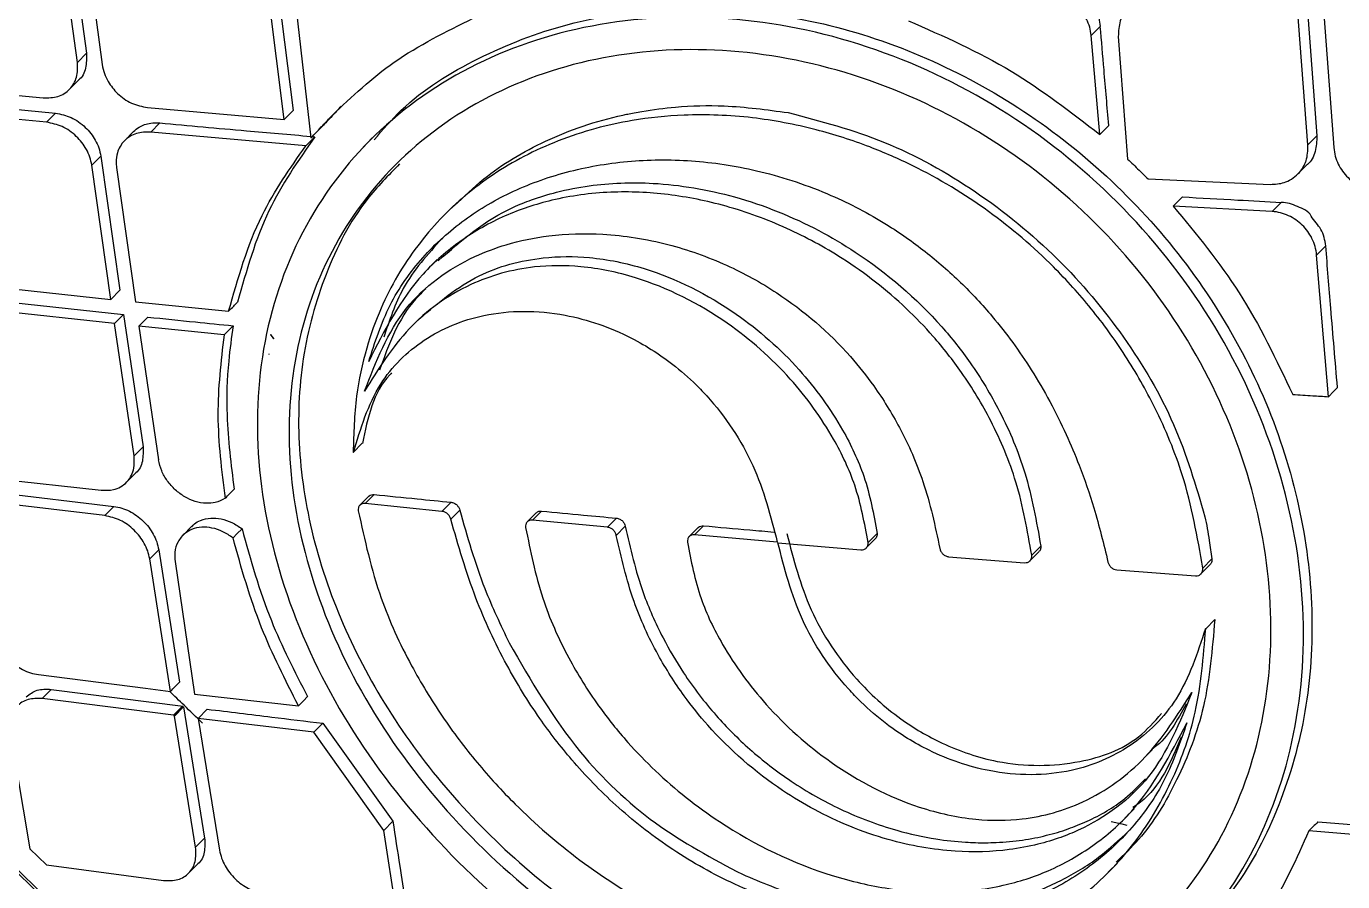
# Model space of a CAD drawing. Extents: x 939 to 1039, y 781 to 934.
# Drawn here: x 1025.216 to 1026.709, y 877.464 to 878.435 of the extents above; entities that cross this region are included whole.
import ezdxf

# ---------------------------------------------------------------- set-up
doc = ezdxf.new("R2010")
doc.units = 0
doc.header["$MEASUREMENT"] = 0
doc.layers.add('1', color=4, linetype='Continuous')

# ---------------------------------------------------------------- blocks, each defined once
blk = doc.blocks.new('Envoy')
at = {"layer": '1', "color": 3, "linetype": 'Continuous', "lineweight": 25}
for p, q in [((86.8135, 78.05), (84.725, 80.0749)), ((86.6201, 79.2196), (86.5993, 79.3727)), ((86.6095, 79.383), (86.6302, 79.2299)), ((86.6275, 79.3703), (86.6481, 79.217)), ((86.8452, 79.3194), (86.8647, 79.165)), ((86.8545, 79.1547), (86.835, 79.3091)), ((86.8649, 79.3072), (86.8849, 79.1338)), ((88.0137, 79.2962), (88.0259, 79.1361)), ((88.0157, 79.1258), (88.0035, 79.2858)), ((88.0328, 79.2846), (88.045, 79.1228)), ((87.7699, 79.25), (87.7802, 79.2604)), ((87.7796, 79.1377), (87.7699, 79.25)), ((87.8006, 79.2489), (87.8111, 79.1098)), ((86.6303, 79.2299), (86.6201, 79.2196)), ((86.4277, 79.1944), (86.5812, 79.1793)), ((86.6109, 79.189), (86.6211, 79.1993)), ((86.4419, 79.1773), (86.5953, 79.1619)), ((86.5851, 79.1516), (86.4317, 79.1669)), ((86.5851, 79.1516), (86.5953, 79.1619)), ((86.6994, 79.1683), (86.8545, 79.1547)), ((86.8545, 79.1547), (86.8647, 79.165)), ((86.7031, 79.1405), (86.7133, 79.1508)), ((87.7898, 79.1481), (87.7796, 79.1377)), ((86.6836, 79.141), (86.6734, 79.1306)), ((86.8791, 79.1249), (86.7031, 79.1405)), ((86.8951, 79.1441), (86.8849, 79.1338)), ((86.8866, 79.1355), (86.8893, 79.1352)), ((88.0157, 79.1258), (88.0259, 79.1361)), ((86.6363, 79.1028), (86.6465, 79.1131)), ((86.658, 78.9506), (86.6363, 79.1028)), ((86.6465, 79.1131), (86.6682, 78.961)), ((88.0043, 79.0929), (88.0146, 79.1033)), ((86.6643, 79.1001), (86.6858, 78.9478)), ((87.8343, 79.0873), (87.9731, 79.0811)), ((87.0469, 79.0571), (87.0367, 79.0468)), ((87.863, 79.0565), (87.8733, 79.0669)), ((87.9751, 79.0504), (87.9854, 79.0607)), ((87.9751, 79.0504), (87.863, 79.0565)), ((88.0359, 79.0112), (88.0256, 79.0009)), ((88.039, 78.8402), (88.0256, 79.0009)), ((87.0282, 78.9958), (87.018, 78.9855)), ((86.5056, 78.9669), (86.658, 78.9506)), ((86.658, 78.9506), (86.6682, 78.961)), ((86.662, 78.9231), (86.5112, 78.9394)), ((86.5214, 78.9497), (86.6722, 78.9334)), ((86.6858, 78.9478), (86.7915, 78.9372)), ((86.6722, 78.9334), (86.662, 78.9231)), ((86.6842, 78.7731), (86.662, 78.9231)), ((86.6722, 78.9334), (86.6944, 78.7834)), ((86.7, 78.9305), (86.6898, 78.9202)), ((87.0083, 78.9293), (86.9981, 78.919)), ((86.7863, 78.9104), (86.6898, 78.9202)), ((86.6898, 78.9202), (86.712, 78.7686)), ((86.7965, 78.9207), (86.7863, 78.9104)), ((86.8395, 78.9107), (86.839, 78.9102)), ((86.839, 78.9102), (86.8426, 78.906)), ((86.8426, 78.906), (86.8395, 78.9107)), ((86.8368, 78.8887), (86.8375, 78.8885)), ((86.6842, 78.7731), (86.6944, 78.7834)), ((86.943, 78.7873), (86.9328, 78.777)), ((86.4961, 78.7505), (86.6471, 78.734)), ((86.6757, 78.7431), (86.6859, 78.7535)), ((86.5107, 78.7337), (86.6613, 78.7156)), ((86.9565, 78.7292), (86.9462, 78.7189)), ((86.6511, 78.7052), (86.5004, 78.7234)), ((86.6511, 78.7052), (86.6613, 78.7156)), ((86.9506, 78.7273), (86.9403, 78.717)), ((87.0335, 78.7101), (86.9462, 78.7189)), ((87.0438, 78.7204), (87.0335, 78.7101)), ((87.0537, 78.7116), (87.0435, 78.7013)), ((87.1404, 78.7084), (87.1302, 78.6981)), ((87.1464, 78.7104), (87.1362, 78.7001)), ((87.2211, 78.6921), (87.1362, 78.7001)), ((87.2313, 78.7024), (87.2211, 78.6921)), ((86.7496, 78.6931), (86.7394, 78.6827)), ((87.2414, 78.6931), (87.2312, 78.6828)), ((87.324, 78.6917), (87.3138, 78.6814)), ((87.33, 78.6937), (87.3198, 78.6834)), ((87.4138, 78.6751), (87.3198, 78.6834)), ((87.527, 78.6851), (87.5168, 78.6748)), ((87.4145, 78.6745), (87.5087, 78.6665)), ((87.5148, 78.6686), (87.525, 78.6789)), ((87.7127, 78.6706), (87.7024, 78.6603)), ((86.7122, 78.6665), (86.702, 78.6561)), ((86.7255, 78.5058), (86.702, 78.6561)), ((86.7122, 78.6665), (86.7357, 78.5162)), ((87.6082, 78.6586), (87.6943, 78.6517)), ((87.7004, 78.6538), (87.7106, 78.6642)), ((87.9067, 78.6561), (87.8965, 78.6457)), ((86.7308, 78.6532), (86.7528, 78.5025)), ((87.7988, 78.6437), (87.8882, 78.637)), ((87.8944, 78.6392), (87.9046, 78.6495)), ((87.91, 78.5872), (87.8998, 78.5769)), ((86.5757, 78.5248), (86.6972, 78.5093)), ((86.5801, 78.4977), (86.5904, 78.5081)), ((86.5904, 78.5081), (86.7398, 78.489)), ((86.6972, 78.5093), (86.7255, 78.5058)), ((86.7289, 78.4787), (86.5801, 78.4977)), ((86.7528, 78.5025), (86.8707, 78.4894)), ((86.7289, 78.4787), (86.7392, 78.4891)), ((86.7298, 78.4786), (86.7401, 78.489)), ((86.7402, 78.4881), (86.73, 78.4777)), ((86.7541, 78.329), (86.73, 78.4777)), ((86.7402, 78.4881), (86.7643, 78.3394)), ((86.7571, 78.4752), (86.7673, 78.4856)), ((86.7571, 78.4752), (86.7616, 78.4472)), ((86.888, 78.4594), (86.7571, 78.4752)), ((86.5438, 78.4599), (86.5662, 78.3271)), ((86.9676, 78.348), (86.888, 78.4594)), ((86.8983, 78.4697), (86.9778, 78.3584)), ((86.7616, 78.4472), (86.7812, 78.3255)), ((87.8292, 78.4295), (87.8394, 78.4399)), ((87.8082, 78.362), (87.8185, 78.3724)), ((86.9676, 78.348), (86.9778, 78.3584)), ((86.9817, 78.2572), (86.9676, 78.348)), ((88.0848, 78.3419), (88.0169, 78.3475)), ((86.5662, 78.3271), (86.5848, 78.309)), ((86.7541, 78.329), (86.7643, 78.3394)), ((87.7893, 78.3005), (87.7996, 78.3108)), ((86.5848, 78.309), (86.7177, 78.2912)), ((86.7461, 78.2996), (86.7564, 78.31))]:
    blk.add_line(p, q, dxfattribs=at)
at = {"layer": '1', "color": 3, "linetype": 'Continuous', "lineweight": 25, "flags": 128}
for points in [[(86.8791, 79.1249), (86.8848, 79.1307), (86.8893, 79.1352)], [(86.9543, 79.1338), (86.9492, 79.1284), (86.9441, 79.1229)], [(88.039, 78.8402), (88.0447, 78.846), (88.0492, 78.8506)], [(86.8067, 78.6903), (86.801, 78.6845), (86.7965, 78.68)], [(86.8707, 78.4894), (86.8764, 78.4952), (86.881, 78.4998)], [(87.7927, 78.3582), (87.8048, 78.3555), (87.8104, 78.3539)]]:
    blk.add_lwpolyline(points, dxfattribs=at)
at = {"layer": '1', "color": 3, "linetype": 'Continuous', "lineweight": 25}
for points, knots in [([(96.2118, 77.597), (96.0619, 77.8836), (95.7639, 78.4532), (95.3854, 79.0924), (95.1101, 79.5318), (94.9483, 79.7823), (94.7805, 80.0345), (94.5952, 80.3048), (94.3032, 80.7164), (93.8974, 81.256), (93.3763, 81.8952), (92.8322, 82.5113), (92.2738, 83.0952), (91.7022, 83.6481), (91.1187, 84.1713), (90.6212, 84.5847), (90.2203, 84.8995), (89.9235, 85.1243), (89.6266, 85.3412), (89.3462, 85.5387), (88.92, 85.8294), (88.3334, 86.2061), (87.557, 86.6648), (87.0224, 86.9461), (86.7536, 87.0876)], [0, 0, 0, 0, 0.0711711, 0.1414869, 0.1634306, 0.185306, 0.2071172, 0.2301, 0.257441, 0.3181985, 0.3786611, 0.4389219, 0.4990753, 0.5564523, 0.6139144, 0.6715432, 0.6987936, 0.7261074, 0.7534934, 0.7797261, 0.8015906, 0.8670403, 0.9331425, 1, 1, 1, 1]), ([(87.6506, 84.3246), (87.8719, 84.202), (88.3144, 83.9568), (88.9541, 83.5477), (89.57, 83.1067), (90.1573, 82.6323), (90.7148, 82.1263), (91.2396, 81.5857), (91.7328, 81.0129), (92.1931, 80.4106), (92.6233, 79.7847), (92.8813, 79.3496), (93.0104, 79.1319)], [0, 0, 0, 0, 0.100262, 0.200594, 0.300842, 0.400493, 0.499762, 0.599107, 0.699009, 0.799377, 0.89967, 1, 1, 1, 1]), ([(87.543, 83.7502), (87.5572, 83.7423), (87.5944, 83.7216), (87.6622, 83.6841), (87.7409, 83.6404), (87.818, 83.5972), (87.8836, 83.5599), (87.9454, 83.5238), (88.0076, 83.487), (88.1202, 83.4196), (88.2794, 83.3217), (88.5362, 83.1574), (88.8415, 82.9509), (89.2118, 82.6818), (89.5921, 82.3842), (89.9779, 82.0548), (90.3804, 81.6796), (90.7974, 81.2505), (91.2228, 80.7626), (91.5792, 80.308), (91.8743, 79.8975), (92.0524, 79.6322), (92.1651, 79.457), (92.217, 79.375), (92.2684, 79.2923), (92.3178, 79.2117), (92.3679, 79.1287), (92.416, 79.0467), (92.4493, 78.9897), (92.4648, 78.9633)], [0, 0, 0, 0, 0.007015, 0.018363, 0.033423, 0.04585, 0.056436, 0.065972, 0.076734, 0.087612, 0.122549, 0.157338, 0.219068, 0.281467, 0.354683, 0.427219, 0.500115, 0.591822, 0.685047, 0.779145, 0.840884, 0.903128, 0.916964, 0.930722, 0.945004, 0.958991, 0.971501, 0.986828, 1, 1, 1, 1]), ([(87.5343, 83.7349), (87.7372, 83.6215), (88.1427, 83.3947), (88.7272, 83.0142), (89.2908, 82.6058), (89.8296, 82.168), (90.3393, 81.7002), (90.8202, 81.2035), (91.2725, 80.6779), (91.6956, 80.1259), (92.0923, 79.5526), (92.3305, 79.1538), (92.4497, 78.9543)], [0, 0, 0, 0, 0.100345, 0.20059, 0.300906, 0.400756, 0.500092, 0.599382, 0.699069, 0.799349, 0.899659, 1, 1, 1, 1]), ([(87.3803, 82.9519), (87.5979, 82.8235), (88.033, 82.5666), (88.6536, 82.1305), (89.2472, 81.6587), (89.8083, 81.1482), (90.3336, 80.6011), (90.8212, 80.0207), (91.2739, 79.4124), (91.5426, 78.9848), (91.677, 78.771)], [0, 0, 0, 0, 0.125001, 0.250001, 0.375003, 0.499997, 0.624991, 0.749994, 0.874996, 1, 1, 1, 1]), ([(86.8127, 78.0479), (86.3816, 78.4645), (85.719, 79.1049), (84.512, 80.2456), (83.7379, 80.9714), (83.1987, 81.4769)], [0, 0, 0, 0, 0.360925, 0.55487, 1, 1, 1, 1]), ([(83.1475, 81.447), (83.2842, 81.3138), (83.5619, 81.0432), (83.9708, 80.6456), (84.3635, 80.2641), (84.725, 79.9132), (85.0553, 79.5927), (85.3361, 79.3202), (85.5712, 79.092), (85.7649, 78.904), (85.9392, 78.7347), (86.095, 78.5833), (86.2427, 78.4397), (86.4115, 78.2756), (86.6176, 78.0752), (86.8674, 77.8321), (87.1485, 77.5585), (87.4608, 77.2543), (87.8044, 76.9195), (88.1712, 76.5618), (88.5601, 76.1825), (88.9702, 75.7828), (89.4083, 75.356), (89.8596, 74.9167), (90.1652, 74.6199), (90.3153, 74.4742)], [0, 0, 0, 0, 0.057229, 0.116343, 0.171086, 0.221472, 0.267495, 0.309155, 0.33883, 0.365816, 0.390114, 0.411724, 0.431001, 0.451887, 0.482371, 0.517227, 0.556456, 0.600057, 0.648031, 0.700382, 0.753756, 0.81103, 0.872191, 0.937256, 1, 1, 1, 1]), ([(89.809, 73.1964), (89.5672, 73.5178), (89.0861, 74.1572), (88.3075, 75.0685), (87.5102, 75.9534), (86.6882, 76.8119), (85.853, 77.645), (85.0072, 78.4568), (84.1409, 79.2387), (83.2433, 79.9958), (82.6155, 80.4655), (82.2998, 80.7017)], [0, 0, 0, 0, 0.113392, 0.225638, 0.337341, 0.448782, 0.560233, 0.669481, 0.778832, 0.888788, 1, 1, 1, 1]), ([(89.328, 72.7152), (89.2397, 72.8472), (89.0613, 73.1138), (88.7803, 73.5116), (88.4858, 73.9122), (88.1769, 74.3146), (87.8627, 74.707), (87.4882, 75.1562), (87.0421, 75.6661), (86.5027, 76.2493), (85.999, 76.7651), (85.5506, 77.2057), (85.1753, 77.5621), (84.8055, 77.9012), (84.4419, 78.2231), (84.0738, 78.5375), (83.6188, 78.9116), (83.0729, 79.3368), (82.4454, 79.7963), (82.0222, 80.0809), (81.8136, 80.2212)], [0, 0, 0, 0, 0.044709, 0.090349, 0.13691, 0.18438, 0.232745, 0.277955, 0.348418, 0.422679, 0.500679, 0.550525, 0.598903, 0.645795, 0.691185, 0.735062, 0.781563, 0.856423, 0.929252, 1, 1, 1, 1]), ([(87.7699, 79.25), (87.7695, 79.2532), (87.7686, 79.2595), (87.7637, 79.2714), (87.7542, 79.2845), (87.7408, 79.2936), (87.7287, 79.2981), (87.7223, 79.2988), (87.7191, 79.2991)], [0, 0, 0, 0, 0.131254, 0.258463, 0.499947, 0.739674, 0.867361, 1, 1, 1, 1]), ([(87.7293, 79.3095), (87.7326, 79.3092), (87.739, 79.3085), (87.751, 79.304), (87.7644, 79.2949), (87.774, 79.2818), (87.7788, 79.2699), (87.7797, 79.2636), (87.7802, 79.2604)], [0, 0, 0, 0, 0.132294, 0.259805, 0.499534, 0.741766, 0.868997, 1, 1, 1, 1]), ([(86.9565, 79.1317), (86.9664, 79.1432), (86.9988, 79.1808), (87.0732, 79.2266), (87.175, 79.2665), (87.2881, 79.2836), (87.4066, 79.2781), (87.5258, 79.25), (87.6407, 79.1999), (87.747, 79.1296), (87.8401, 79.0417), (87.9169, 78.9396), (87.9744, 78.8273), (88.0104, 78.7091), (88.0239, 78.59), (88.015, 78.4747), (87.983, 78.3687), (87.9368, 78.2813), (87.8938, 78.2386), (87.8754, 78.2204)], [0, 0, 0, 0, 0.027158, 0.089074, 0.150629, 0.212529, 0.274246, 0.335961, 0.397849, 0.45941, 0.521337, 0.58295, 0.64475, 0.7066, 0.768237, 0.830151, 0.891696, 0.953592, 1, 1, 1, 1]), ([(87.8437, 79.2931), (87.8376, 79.2927), (87.8293, 79.2922), (87.8189, 79.2871), (87.8098, 79.2802), (87.8013, 79.2671), (87.8009, 79.255), (87.8006, 79.2489)], [0, 0, 0, 0, 0.249815, 0.342016, 0.500561, 0.750214, 1, 1, 1, 1]), ([(87.3295, 78.1297), (87.2799, 78.1527), (87.1808, 78.1986), (87.0485, 78.3086), (86.9394, 78.4396), (86.8619, 78.5866), (86.8219, 78.7392), (86.8229, 78.8878), (86.8653, 79.0227), (86.9461, 79.1358), (87.0607, 79.2193), (87.2011, 79.2674), (87.3572, 79.2759), (87.5172, 79.2435), (87.6696, 79.1721), (87.8036, 79.0657), (87.9103, 78.9319), (87.9822, 78.7796), (88.0153, 78.6199), (88.0079, 78.4643), (87.9607, 78.324), (87.8778, 78.2092), (87.765, 78.1276), (87.6301, 78.0856), (87.4812, 78.0822), (87.38, 78.1139), (87.3295, 78.1297)], [0, 0, 0, 0, 0.0416076, 0.0832416, 0.1248688, 0.1664636, 0.2080514, 0.2497012, 0.2914262, 0.3332007, 0.3749698, 0.4167002, 0.4583915, 0.5000235, 0.5416072, 0.5831929, 0.624799, 0.6664157, 0.7080566, 0.7497142, 0.7913823, 0.8331245, 0.8749398, 0.9167278, 0.9584009, 1, 1, 1, 1]), ([(86.9088, 79.1593), (86.9313, 79.1806), (86.9782, 79.2249), (87.038, 79.2544), (87.069, 79.2697)], [0, 0, 0, 0, 0.480993, 1, 1, 1, 1]), ([(87.5625, 79.2668), (87.6023, 79.2493), (87.6792, 79.2155), (87.7469, 79.163), (87.7796, 79.1377)], [0, 0, 0, 0, 0.516294, 1, 1, 1, 1]), ([(87.7898, 79.1481), (87.788, 79.169), (87.7848, 79.2064), (87.7816, 79.2439), (87.7802, 79.2604)], [0, 0, 0, 0, 0.560003, 1, 1, 1, 1]), ([(87.3342, 78.1626), (87.2876, 78.1841), (87.1945, 78.2271), (87.0702, 78.3304), (86.9679, 78.4534), (86.8953, 78.5915), (86.858, 78.7349), (86.8591, 78.8745), (86.8991, 79.0014), (86.9751, 79.1075), (87.0826, 79.1859), (87.2142, 79.2309), (87.3604, 79.2387), (87.5104, 79.2082), (87.6533, 79.141), (87.779, 79.0411), (87.8792, 78.9155), (87.9469, 78.7727), (87.9781, 78.6231), (87.9713, 78.4772), (87.9272, 78.3457), (87.8494, 78.238), (87.7434, 78.1613), (87.6166, 78.1217), (87.4767, 78.1183), (87.3817, 78.1478), (87.3342, 78.1626)], [0, 0, 0, 0, 0.04161, 0.083271, 0.124923, 0.166513, 0.208078, 0.24971, 0.291447, 0.33324, 0.375013, 0.41673, 0.458407, 0.500035, 0.541625, 0.583217, 0.624828, 0.666452, 0.708096, 0.749746, 0.791398, 0.83314, 0.874969, 0.916762, 0.958421, 1, 1, 1, 1]), ([(86.6303, 79.2299), (86.6303, 79.2243), (86.6303, 79.213), (86.6257, 79.2022), (86.6211, 79.1994), (86.621, 79.1994)], [0, 0, 0, 0, 0.493931, 0.987855, 1, 1, 1, 1]), ([(86.5812, 79.1793), (86.587, 79.1793), (86.5985, 79.1795), (86.612, 79.1884), (86.6204, 79.2022), (86.6202, 79.2138), (86.6201, 79.2196)], [0, 0, 0, 0, 0.250005, 0.500006, 0.750005, 1, 1, 1, 1]), ([(86.6481, 79.217), (86.6488, 79.2136), (86.6501, 79.2071), (86.6557, 79.1956), (86.6654, 79.1833), (86.6812, 79.172), (86.6933, 79.1695), (86.6994, 79.1683)], [0, 0, 0, 0, 0.146206, 0.278511, 0.500508, 0.746332, 1, 1, 1, 1]), ([(86.5953, 79.1619), (86.6012, 79.1607), (86.6132, 79.1583), (86.6294, 79.1467), (86.6394, 79.1339), (86.6446, 79.1224), (86.6459, 79.1163), (86.6465, 79.1131)], [0, 0, 0, 0, 0.247225, 0.49947, 0.737307, 0.865662, 1, 1, 1, 1]), ([(86.919, 79.1696), (86.9146, 79.1648), (86.9066, 79.1563), (86.8986, 79.1478), (86.8951, 79.1441)], [0, 0, 0, 0, 0.559999, 1, 1, 1, 1]), ([(87.0473, 79.0566), (87.0582, 79.0672), (87.0885, 79.0963), (87.1517, 79.1337), (87.2096, 79.1537), (87.2447, 79.1611), (87.2519, 79.1625), (87.2698, 79.1657), (87.3036, 79.1699), (87.3589, 79.1717), (87.402, 79.1658), (87.4263, 79.1625)], [0, 0, 0, 0, 0.118941, 0.329193, 0.558474, 0.572101, 0.589952, 0.612021, 0.703505, 0.832855, 1, 1, 1, 1]), ([(87.4263, 79.1625), (87.463, 79.1529), (87.5362, 79.1337), (87.6405, 79.0755), (87.7331, 79.0001), (87.8092, 78.9095), (87.8677, 78.8097), (87.8885, 78.7392), (87.8989, 78.704)], [0, 0, 0, 0, 0.169305, 0.338554, 0.507999, 0.672476, 0.836533, 1, 1, 1, 1]), ([(86.6363, 79.1028), (86.6357, 79.1059), (86.6345, 79.112), (86.6292, 79.1235), (86.6192, 79.1364), (86.603, 79.1479), (86.591, 79.1504), (86.5851, 79.1516)], [0, 0, 0, 0, 0.132815, 0.260662, 0.500428, 0.753194, 1, 1, 1, 1]), ([(86.6836, 79.141), (86.6856, 79.1428), (86.691, 79.1475), (86.7014, 79.1511), (86.7099, 79.1509), (86.7133, 79.1508)], [0, 0, 0, 0, 0.262123, 0.69918, 1, 1, 1, 1]), ([(86.7133, 79.1508), (86.7461, 79.1478), (86.8031, 79.1427), (86.8604, 79.1377), (86.8847, 79.1356)], [0, 0, 0, 0, 0.575018, 1, 1, 1, 1]), ([(86.8849, 79.1338), (86.8894, 79.1385), (86.8973, 79.147), (86.9053, 79.1555), (86.9088, 79.1593)], [0, 0, 0, 0, 0.559991, 1, 1, 1, 1]), ([(87.8965, 78.6457), (87.8903, 78.6811), (87.8795, 78.7428), (87.8457, 78.8236), (87.8101, 78.8866), (87.7712, 78.9401), (87.7205, 78.9964), (87.6537, 79.0534), (87.5818, 79.0969), (87.5153, 79.1259), (87.4544, 79.1454), (87.3834, 79.1588), (87.3132, 79.1614), (87.2541, 79.1553), (87.2065, 79.1449), (87.1654, 79.1313), (87.1265, 79.1136), (87.0915, 79.0928), (87.049, 79.061), (87.0029, 79.0125), (86.9674, 78.9521), (86.9465, 78.8936), (86.9345, 78.8391), (86.9334, 78.7985), (86.9328, 78.777)], [0, 0, 0, 0, 0.071766, 0.125006, 0.16829, 0.209979, 0.250058, 0.311062, 0.374942, 0.409259, 0.450926, 0.499892, 0.55297, 0.594624, 0.624815, 0.657689, 0.689468, 0.720168, 0.749799, 0.81112, 0.874697, 0.911518, 0.953229, 1, 1, 1, 1]), ([(86.7031, 79.1405), (86.6976, 79.1404), (86.689, 79.1403), (86.6793, 79.1357), (86.6709, 79.1291), (86.6652, 79.119), (86.6635, 79.108), (86.6641, 79.1022), (86.6643, 79.1001)], [0, 0, 0, 0, 0.23766, 0.365999, 0.500362, 0.749463, 0.910524, 1, 1, 1, 1]), ([(86.8893, 79.1352), (86.8704, 79.1081), (86.8308, 79.0512), (86.8117, 78.9831), (86.8017, 78.9475)], [0, 0, 0, 0, 0.477461, 1, 1, 1, 1]), ([(88.0259, 79.1361), (88.0256, 79.1302), (88.0249, 79.1182), (88.0196, 79.1068), (88.0147, 79.1035), (88.0145, 79.1034)], [0, 0, 0, 0, 0.490918, 0.981874, 1, 1, 1, 1]), ([(86.7915, 78.9372), (86.8021, 78.9745), (86.8215, 79.0427), (86.8611, 79.0993), (86.8791, 79.1249)], [0, 0, 0, 0, 0.547787, 1, 1, 1, 1]), ([(87.9731, 79.0811), (87.9784, 79.0814), (87.9869, 79.0819), (87.9974, 79.0869), (88.0063, 79.094), (88.0113, 79.1019), (88.0154, 79.1128), (88.0155, 79.1196), (88.0157, 79.1258)], [0, 0, 0, 0, 0.219593, 0.352494, 0.50051, 0.720207, 0.75038, 1, 1, 1, 1]), ([(88.045, 79.1228), (88.0454, 79.1195), (88.0463, 79.1132), (88.051, 79.1012), (88.0605, 79.0879), (88.074, 79.0787), (88.0861, 79.0743), (88.0923, 79.0736), (88.0955, 79.0733)], [0, 0, 0, 0, 0.130373, 0.257311, 0.499983, 0.745191, 0.871517, 1, 1, 1, 1]), ([(86.9854, 79.1043), (86.9726, 79.0913), (86.937, 79.0552), (86.8991, 78.9802), (86.8724, 78.8847), (86.8684, 78.7812), (86.8857, 78.6745), (86.9243, 78.5681), (86.9815, 78.4662), (87.0554, 78.3723), (87.1428, 78.2898), (87.2403, 78.2206), (87.3104, 78.1894), (87.3454, 78.1739)], [0, 0, 0, 0, 0.053359, 0.147862, 0.242761, 0.337079, 0.431943, 0.526513, 0.621084, 0.715624, 0.810283, 0.905238, 1, 1, 1, 1]), ([(86.9504, 78.88), (86.9575, 78.9019), (86.9715, 78.9451), (87.0097, 78.9991), (87.0574, 79.0423), (87.1141, 79.0754), (87.178, 79.0978), (87.2478, 79.1094), (87.3209, 79.1094), (87.3974, 79.0972), (87.4709, 79.0725), (87.5332, 79.04), (87.582, 79.0056), (87.6222, 78.9706), (87.6636, 78.9262), (87.7051, 78.8689), (87.7361, 78.8111), (87.7582, 78.7583), (87.775, 78.7099), (87.784, 78.673), (87.7889, 78.6525)], [0, 0, 0, 0, 0.065196, 0.128363, 0.190127, 0.250499, 0.313175, 0.375745, 0.438232, 0.500702, 0.568919, 0.625541, 0.667532, 0.70929, 0.75054, 0.809494, 0.875552, 0.906192, 0.947653, 1, 1, 1, 1]), ([(87.8111, 79.1098), (87.8155, 79.1056), (87.8233, 79.0983), (87.8309, 79.0906), (87.8343, 79.0873)], [0, 0, 0, 0, 0.559912, 1, 1, 1, 1]), ([(87.7024, 78.6603), (87.6976, 78.6881), (87.6886, 78.7397), (87.6593, 78.8098), (87.6263, 78.8648), (87.593, 78.9071), (87.5601, 78.9412), (87.5255, 78.9709), (87.4808, 79.0026), (87.4242, 79.0333), (87.3573, 79.0577), (87.2898, 79.0712), (87.2229, 79.0741), (87.1604, 79.0655), (87.1031, 79.0465), (87.0538, 79.0182), (86.9947, 78.9677), (86.9682, 78.9153), (86.9504, 78.88)], [0, 0, 0, 0, 0.079212, 0.147068, 0.204154, 0.24984, 0.288685, 0.328778, 0.36975, 0.433603, 0.500202, 0.562694, 0.625191, 0.692363, 0.749976, 0.810912, 0.872907, 1, 1, 1, 1]), ([(87.0293, 78.9945), (87.0557, 79.0175), (87.0874, 79.0451), (87.1371, 79.0646), (87.1656, 79.0733), (87.211, 79.0823), (87.2785, 79.0848), (87.3516, 79.0725), (87.4144, 79.0512), (87.4603, 79.0299), (87.5256, 78.9914), (87.5851, 78.9404), (87.6361, 78.8758), (87.6693, 78.8205), (87.6988, 78.7503), (87.7078, 78.6985), (87.7127, 78.6706)], [0, 0, 0, 0, 0.130211, 0.156779, 0.192119, 0.236205, 0.318363, 0.420107, 0.475418, 0.528041, 0.577623, 0.709531, 0.762685, 0.829065, 0.907946, 1, 1, 1, 1]), ([(87.8733, 79.0669), (87.8942, 79.0657), (87.9315, 79.0636), (87.9689, 79.0616), (87.9854, 79.0607)], [0, 0, 0, 0, 0.55999, 1, 1, 1, 1]), ([(88.0359, 79.0112), (88.0354, 79.0145), (88.0344, 79.0209), (88.0301, 79.0331), (88.0223, 79.0396), (88.0167, 79.0508), (88.0065, 79.0549), (87.9949, 79.0597), (87.9886, 79.0604), (87.9854, 79.0607)], [0, 0, 0, 0, 0.1328, 0.26049, 0.49957, 0.499637, 0.74239, 0.869443, 1, 1, 1, 1]), ([(87.863, 79.0565), (87.8893, 79.0245), (87.9436, 78.9583), (87.9797, 78.8821), (87.9984, 78.8427)], [0, 0, 0, 0, 0.483357, 1, 1, 1, 1]), ([(88.0256, 79.0009), (88.0252, 79.0041), (88.0243, 79.0106), (88.0195, 79.0225), (88.01, 79.0357), (87.9966, 79.0448), (87.9846, 79.0493), (87.9783, 79.05), (87.9751, 79.0504)], [0, 0, 0, 0, 0.133122, 0.260985, 0.499994, 0.742127, 0.869216, 1, 1, 1, 1]), ([(86.9457, 78.8466), (86.9587, 78.88), (86.9837, 78.9443), (87.0509, 78.9925), (87.1091, 79.0146), (87.1576, 79.0247), (87.2193, 79.0265), (87.2879, 79.0157), (87.3548, 78.992), (87.427, 78.9524), (87.4834, 78.9039), (87.5266, 78.8492), (87.5556, 78.802), (87.5829, 78.7399), (87.5928, 78.6933), (87.5982, 78.6679)], [0, 0, 0, 0, 0.129754, 0.249536, 0.294656, 0.351578, 0.419905, 0.500033, 0.573309, 0.639358, 0.749657, 0.792267, 0.848293, 0.917241, 1, 1, 1, 1]), ([(87.0335, 79.0198), (87.0173, 79.0018), (86.988, 78.9691), (86.9739, 78.9267), (86.9675, 78.9076)], [0, 0, 0, 0, 0.551241, 1, 1, 1, 1]), ([(87.0086, 78.929), (87.0296, 78.9469), (87.0688, 78.9804), (87.139, 78.9993), (87.2034, 78.9998), (87.279, 78.9844), (87.3632, 78.9422), (87.4388, 78.8755), (87.4856, 78.8105), (87.5158, 78.7468), (87.5231, 78.7069), (87.527, 78.6851)], [0, 0, 0, 0, 0.137096, 0.255536, 0.333944, 0.424589, 0.583691, 0.711857, 0.825315, 0.904827, 1, 1, 1, 1]), ([(88.0492, 78.8506), (88.0467, 78.8806), (88.0421, 78.934), (88.0378, 78.9877), (88.0359, 79.0112)], [0, 0, 0, 0, 0.560001, 1, 1, 1, 1]), ([(87.5168, 78.6748), (87.5128, 78.6965), (87.5056, 78.7365), (87.4754, 78.8001), (87.4287, 78.8651), (87.3532, 78.9317), (87.2691, 78.974), (87.1936, 78.9894), (87.129, 78.9892), (87.0592, 78.9693), (86.9916, 78.9203), (86.9612, 78.8714), (86.9457, 78.8466)], [0, 0, 0, 0, 0.082734, 0.151849, 0.250467, 0.361894, 0.499977, 0.578834, 0.647005, 0.749792, 0.872794, 1, 1, 1, 1]), ([(87.0153, 78.9627), (87.0113, 78.9589), (86.9856, 78.9342), (86.9732, 78.8995), (86.9627, 78.8702)], [0, 0, 0, 0, 0.1551226, 1, 1, 1, 1]), ([(86.7915, 78.9372), (86.7934, 78.9391), (86.7968, 78.9426), (86.8002, 78.946), (86.8017, 78.9475)], [0, 0, 0, 0, 0.566613, 1, 1, 1, 1]), ([(86.933, 78.7769), (86.9413, 78.8041), (86.9565, 78.8546), (87.0107, 78.908), (87.0829, 78.9383), (87.167, 78.9387), (87.2426, 78.9128), (87.2927, 78.8803), (87.3189, 78.8568), (87.3299, 78.8453), (87.3328, 78.8422), (87.3335, 78.8414), (87.3552, 78.8176), (87.3914, 78.763), (87.4063, 78.7045), (87.4138, 78.6751)], [0, 0, 0, 0, 0.134297, 0.249137, 0.364307, 0.49876, 0.607402, 0.685673, 0.732761, 0.744882, 0.748075, 0.749214, 0.74935, 0.874265, 1, 1, 1, 1]), ([(86.7, 78.9305), (86.718, 78.9287), (86.7501, 78.9253), (86.7824, 78.9221), (86.7965, 78.9207)], [0, 0, 0, 0, 0.560007, 1, 1, 1, 1]), ([(86.7863, 78.9104), (86.7828, 78.8803), (86.7756, 78.8201), (86.7835, 78.7566), (86.7875, 78.7249)], [0, 0, 0, 0, 0.5000063, 1, 1, 1, 1]), ([(86.7965, 78.9207), (86.7947, 78.9074), (86.7901, 78.8742), (86.7881, 78.8125), (86.7942, 78.7633), (86.7977, 78.7352)], [0, 0, 0, 0, 0.222558, 0.555921, 1, 1, 1, 1]), ([(86.9764, 78.8671), (86.9758, 78.8664), (86.9555, 78.8464), (86.9493, 78.8163), (86.9433, 78.7872)], [0, 0, 0, 0, 0.032438, 1, 1, 1, 1]), ([(87.9984, 78.8427), (88.006, 78.8423), (88.0195, 78.8414), (88.033, 78.8406), (88.039, 78.8402)], [0, 0, 0, 0, 0.560009, 1, 1, 1, 1]), ([(86.6471, 78.734), (86.6518, 78.7339), (86.6596, 78.7338), (86.6693, 78.7377), (86.6764, 78.7431), (86.6815, 78.7506), (86.6849, 78.7604), (86.6845, 78.7683), (86.6842, 78.7731)], [0, 0, 0, 0, 0.209203, 0.344639, 0.500324, 0.654968, 0.789936, 1, 1, 1, 1]), ([(86.6944, 78.7834), (86.6945, 78.7779), (86.6948, 78.7669), (86.6904, 78.7564), (86.686, 78.7537), (86.6858, 78.7536)], [0, 0, 0, 0, 0.490946, 0.981883, 1, 1, 1, 1]), ([(86.7875, 78.7249), (86.7839, 78.723), (86.7775, 78.7197), (86.7656, 78.7188), (86.7537, 78.7208), (86.7416, 78.7262), (86.7307, 78.7343), (86.7217, 78.7444), (86.7148, 78.7562), (86.713, 78.7643), (86.712, 78.7686)], [0, 0, 0, 0, 0.138369, 0.249814, 0.379266, 0.499605, 0.624589, 0.749555, 0.869609, 1, 1, 1, 1]), ([(86.7875, 78.7249), (86.7894, 78.7268), (86.7928, 78.7302), (86.7962, 78.7337), (86.7977, 78.7352)], [0, 0, 0, 0, 0.559957, 1, 1, 1, 1]), ([(86.9507, 78.7272), (86.9508, 78.7274), (86.9514, 78.7283), (86.9534, 78.7291), (86.9554, 78.7292), (86.9565, 78.7292)], [0, 0, 0, 0, 0.094511, 0.546666, 1, 1, 1, 1]), ([(86.9565, 78.7292), (86.9727, 78.7275), (87.0018, 78.7246), (87.0309, 78.7217), (87.0438, 78.7204)], [0, 0, 0, 0, 0.560005, 1, 1, 1, 1]), ([(86.6613, 78.7156), (86.6643, 78.7151), (86.6702, 78.7141), (86.6818, 78.7093), (86.6951, 78.6998), (86.7051, 78.6869), (86.7103, 78.6755), (86.7116, 78.6695), (86.7122, 78.6665)], [0, 0, 0, 0, 0.128377, 0.254751, 0.500176, 0.742764, 0.869688, 1, 1, 1, 1]), ([(86.9462, 78.7189), (86.9451, 78.7189), (86.9427, 78.7188), (86.9401, 78.717), (86.9384, 78.7142), (86.9385, 78.7119), (86.9386, 78.7107)], [0, 0, 0, 0, 0.250582, 0.500562, 0.750415, 1, 1, 1, 1]), ([(87.0438, 78.7204), (87.045, 78.7201), (87.0475, 78.7196), (87.0505, 78.7173), (87.0527, 78.7145), (87.0534, 78.7126), (87.0537, 78.7116)], [0, 0, 0, 0, 0.279469, 0.558977, 0.779159, 1, 1, 1, 1]), ([(86.702, 78.6561), (86.7013, 78.6591), (86.7001, 78.6651), (86.6948, 78.6765), (86.6849, 78.6894), (86.6688, 78.7012), (86.6571, 78.7039), (86.6511, 78.7052)], [0, 0, 0, 0, 0.129885, 0.25675, 0.500414, 0.746762, 1, 1, 1, 1]), ([(86.7501, 78.6926), (86.7509, 78.6937), (86.7533, 78.697), (86.7606, 78.7005), (86.7707, 78.703), (86.7831, 78.702), (86.7954, 78.698), (86.803, 78.6928), (86.8067, 78.6903)], [0, 0, 0, 0, 0.074888, 0.222888, 0.426397, 0.611868, 0.808237, 1, 1, 1, 1]), ([(86.9386, 78.7107), (86.9458, 78.6775), (86.9588, 78.6181), (86.9948, 78.5399), (87.0324, 78.4777), (87.0721, 78.425), (87.1233, 78.369), (87.1898, 78.3115), (87.2611, 78.2661), (87.3264, 78.2349), (87.3854, 78.2137), (87.449, 78.1991), (87.5093, 78.1937), (87.5587, 78.1954), (87.5944, 78.2002), (87.6254, 78.2068), (87.6551, 78.2156), (87.6865, 78.2283), (87.7153, 78.2431), (87.7415, 78.2597), (87.7787, 78.2881), (87.823, 78.3345), (87.8638, 78.4042), (87.8923, 78.4853), (87.8972, 78.5449), (87.8998, 78.5769)], [0, 0, 0, 0, 0.069821, 0.125018, 0.168082, 0.209756, 0.250068, 0.311171, 0.374952, 0.411051, 0.452573, 0.499902, 0.544752, 0.580563, 0.607253, 0.624873, 0.651748, 0.677715, 0.702742, 0.726806, 0.749889, 0.811738, 0.874794, 0.932597, 1, 1, 1, 1]), ([(87.0435, 78.7013), (87.0431, 78.7024), (87.0423, 78.7046), (87.0398, 78.7074), (87.0368, 78.7094), (87.0346, 78.7099), (87.0335, 78.7101)], [0, 0, 0, 0, 0.253028, 0.503624, 0.752583, 1, 1, 1, 1]), ([(87.8783, 78.4701), (87.8709, 78.4481), (87.856, 78.4045), (87.8176, 78.3497), (87.7697, 78.3055), (87.713, 78.2727), (87.65, 78.2513), (87.5599, 78.2386), (87.4605, 78.2496), (87.3622, 78.2862), (87.2916, 78.3265), (87.231, 78.3742), (87.1824, 78.4245), (87.141, 78.4781), (87.1035, 78.5393), (87.0682, 78.6153), (87.0521, 78.6713), (87.0435, 78.7013)], [0, 0, 0, 0, 0.063374, 0.126017, 0.188529, 0.250442, 0.313234, 0.375706, 0.500277, 0.569247, 0.633508, 0.694136, 0.750208, 0.796793, 0.85376, 0.921502, 1, 1, 1, 1]), ([(87.0537, 78.7116), (87.0621, 78.6817), (87.0765, 78.6307), (87.1, 78.5812), (87.1097, 78.5608)], [0, 0, 0, 0, 0.586691, 1, 1, 1, 1]), ([(87.1362, 78.7001), (87.135, 78.7001), (87.1327, 78.7), (87.1299, 78.6982), (87.1283, 78.6954), (87.1283, 78.693), (87.1284, 78.6918)], [0, 0, 0, 0, 0.250506, 0.500447, 0.750305, 1, 1, 1, 1]), ([(87.1406, 78.7084), (87.1407, 78.7085), (87.1413, 78.7095), (87.1434, 78.7103), (87.1454, 78.7104), (87.1464, 78.7104)], [0, 0, 0, 0, 0.096338, 0.547694, 1, 1, 1, 1]), ([(87.1464, 78.7104), (87.1622, 78.7089), (87.1905, 78.7062), (87.2188, 78.7036), (87.2313, 78.7024)], [0, 0, 0, 0, 0.559993, 1, 1, 1, 1]), ([(87.2313, 78.7024), (87.2326, 78.7021), (87.2352, 78.7016), (87.2384, 78.6991), (87.2406, 78.6961), (87.2411, 78.6941), (87.2414, 78.6931)], [0, 0, 0, 0, 0.279365, 0.55886, 0.779048, 1, 1, 1, 1]), ([(87.8989, 78.704), (87.9007, 78.695), (87.9038, 78.679), (87.9058, 78.6631), (87.9067, 78.6561)], [0, 0, 0, 0, 0.56003, 1, 1, 1, 1]), ([(86.7965, 78.68), (86.7927, 78.6825), (86.7852, 78.6877), (86.7728, 78.6916), (86.7606, 78.6926), (86.7503, 78.6903), (86.7408, 78.6849), (86.7336, 78.6763), (86.73, 78.6647), (86.7306, 78.6567), (86.7308, 78.6532)], [0, 0, 0, 0, 0.1235534, 0.2498265, 0.3686543, 0.4996035, 0.5939941, 0.7495502, 0.8899448, 1, 1, 1, 1]), ([(86.8067, 78.6903), (86.8164, 78.6554), (86.8344, 78.5908), (86.8663, 78.5284), (86.881, 78.4998)], [0, 0, 0, 0, 0.541253, 1, 1, 1, 1]), ([(87.1284, 78.6918), (87.1338, 78.665), (87.1437, 78.615), (87.174, 78.5466), (87.2079, 78.4921), (87.2419, 78.4495), (87.2755, 78.4149), (87.3103, 78.3847), (87.3746, 78.3381), (87.4534, 78.3004), (87.5404, 78.2804), (87.606, 78.2758), (87.6671, 78.2831), (87.7238, 78.3013), (87.773, 78.3295), (87.8321, 78.3807), (87.8598, 78.4343), (87.8783, 78.4701)], [0, 0, 0, 0, 0.078341, 0.145776, 0.203105, 0.249968, 0.289439, 0.329947, 0.371277, 0.499991, 0.562545, 0.625021, 0.693138, 0.749873, 0.812207, 0.874713, 1, 1, 1, 1]), ([(87.2312, 78.6827), (87.2308, 78.6839), (87.2302, 78.6862), (87.2277, 78.6892), (87.2246, 78.6914), (87.2223, 78.6919), (87.2211, 78.6921)], [0, 0, 0, 0, 0.250642, 0.500401, 0.750323, 1, 1, 1, 1]), ([(87.2414, 78.6931), (87.2472, 78.6679), (87.257, 78.6251), (87.2817, 78.5695), (87.3092, 78.5224), (87.3419, 78.4795), (87.3833, 78.4381), (87.4305, 78.4015), (87.4868, 78.3697), (87.5426, 78.3487), (87.5903, 78.3382), (87.624, 78.3345), (87.6466, 78.3339), (87.6682, 78.3344), (87.6916, 78.3366), (87.7188, 78.3419), (87.7432, 78.3492), (87.7737, 78.3617), (87.8047, 78.3791), (87.8239, 78.3988), (87.8314, 78.4065)], [0, 0, 0, 0, 0.097901, 0.166201, 0.221309, 0.293327, 0.356371, 0.426574, 0.503683, 0.587827, 0.645506, 0.689406, 0.719328, 0.735319, 0.776016, 0.814201, 0.849697, 0.882408, 0.953841, 1, 1, 1, 1]), ([(87.3198, 78.6834), (87.3187, 78.6833), (87.3163, 78.6833), (87.3136, 78.6815), (87.3119, 78.6787), (87.3119, 78.6764), (87.3119, 78.6752)], [0, 0, 0, 0, 0.2506417, 0.5004508, 0.7503856, 1, 1, 1, 1]), ([(87.3241, 78.6916), (87.3243, 78.6918), (87.3249, 78.6927), (87.327, 78.6936), (87.329, 78.6937), (87.33, 78.6937)], [0, 0, 0, 0, 0.109474, 0.554156, 1, 1, 1, 1]), ([(87.33, 78.6937), (87.3476, 78.6921), (87.3742, 78.6897), (87.401, 78.6874), (87.4101, 78.6866)], [0, 0, 0, 0, 0.657095, 1, 1, 1, 1]), ([(87.4247, 78.6848), (87.4322, 78.6557), (87.4471, 78.5975), (87.4953, 78.5245), (87.5495, 78.4753), (87.6042, 78.4432), (87.6741, 78.4199), (87.7529, 78.4208), (87.8173, 78.444), (87.8414, 78.4713), (87.8496, 78.4807)], [0, 0, 0, 0, 0.154612, 0.308216, 0.416951, 0.506339, 0.61844, 0.78818, 0.927845, 1, 1, 1, 1]), ([(87.527, 78.6851), (87.527, 78.6838), (87.527, 78.6813), (87.5255, 78.6797), (87.5249, 78.679)], [0, 0, 0, 0, 0.553505, 1, 1, 1, 1]), ([(86.8707, 78.4894), (86.8558, 78.5188), (86.824, 78.5814), (86.806, 78.6458), (86.7965, 78.68)], [0, 0, 0, 0, 0.470266, 1, 1, 1, 1]), ([(87.8841, 78.5046), (87.8704, 78.4706), (87.8434, 78.4042), (87.7801, 78.3582), (87.7339, 78.3392), (87.7079, 78.3314), (87.6685, 78.324), (87.6117, 78.3224), (87.5502, 78.3331), (87.4968, 78.3516), (87.4566, 78.3705), (87.3999, 78.4045), (87.349, 78.4488), (87.305, 78.5037), (87.2754, 78.5505), (87.2474, 78.6118), (87.2369, 78.6577), (87.2312, 78.6828)], [0, 0, 0, 0, 0.1274614, 0.2495013, 0.2752672, 0.3075172, 0.3461784, 0.4158374, 0.4999907, 0.5482946, 0.5940498, 0.6370185, 0.749674, 0.7923617, 0.8483818, 0.9173003, 1, 1, 1, 1]), ([(87.3119, 78.6752), (87.316, 78.6538), (87.3235, 78.6143), (87.3541, 78.5511), (87.4018, 78.4855), (87.4771, 78.4185), (87.5611, 78.3751), (87.6359, 78.3589), (87.6996, 78.3593), (87.768, 78.3789), (87.8356, 78.4281), (87.8678, 78.4789), (87.8841, 78.5046)], [0, 0, 0, 0, 0.082275, 0.151494, 0.250332, 0.365358, 0.499811, 0.582326, 0.651616, 0.749665, 0.873372, 1, 1, 1, 1]), ([(87.8995, 78.577), (87.8903, 78.5491), (87.873, 78.4964), (87.8174, 78.4411), (87.7443, 78.4098), (87.6629, 78.4096), (87.5906, 78.434), (87.5422, 78.4638), (87.5128, 78.4893), (87.4771, 78.5265), (87.4369, 78.5866), (87.422, 78.6451), (87.4145, 78.6745)], [0, 0, 0, 0, 0.132034, 0.249113, 0.361943, 0.49869, 0.597233, 0.672134, 0.72267, 0.74938, 0.874278, 1, 1, 1, 1]), ([(87.5087, 78.6665), (87.5099, 78.6665), (87.5122, 78.6666), (87.515, 78.6685), (87.5168, 78.6713), (87.5168, 78.6736), (87.5168, 78.6748)], [0, 0, 0, 0, 0.2505648, 0.500463, 0.750194, 1, 1, 1, 1]), ([(87.7127, 78.6706), (87.7127, 78.6693), (87.7127, 78.6667), (87.7112, 78.665), (87.7105, 78.6642)], [0, 0, 0, 0, 0.545906, 1, 1, 1, 1]), ([(87.5982, 78.6679), (87.5985, 78.6668), (87.5992, 78.6645), (87.6016, 78.6615), (87.6048, 78.6593), (87.6071, 78.6588), (87.6082, 78.6586)], [0, 0, 0, 0, 0.250638, 0.500392, 0.750179, 1, 1, 1, 1]), ([(87.6943, 78.6517), (87.6955, 78.6518), (87.6979, 78.6519), (87.7007, 78.6538), (87.7025, 78.6567), (87.7024, 78.6591), (87.7024, 78.6603)], [0, 0, 0, 0, 0.25055, 0.500461, 0.75029, 1, 1, 1, 1]), ([(87.9067, 78.6561), (87.9067, 78.6547), (87.9068, 78.6521), (87.9052, 78.6504), (87.9045, 78.6495)], [0, 0, 0, 0, 0.544689, 1, 1, 1, 1]), ([(87.7889, 78.6525), (87.7893, 78.6514), (87.79, 78.6492), (87.7925, 78.6464), (87.7955, 78.6443), (87.7977, 78.6439), (87.7988, 78.6437)], [0, 0, 0, 0, 0.250495, 0.500272, 0.750138, 1, 1, 1, 1]), ([(87.8882, 78.637), (87.8895, 78.637), (87.8919, 78.6372), (87.8947, 78.6391), (87.8965, 78.6421), (87.8965, 78.6445), (87.8965, 78.6457)], [0, 0, 0, 0, 0.2505584, 0.5005066, 0.7503496, 1, 1, 1, 1]), ([(87.91, 78.5872), (87.9072, 78.5538), (87.9019, 78.4892), (87.8697, 78.4059), (87.8347, 78.3468), (87.807, 78.3204), (87.7982, 78.3121)], [0, 0, 0, 0, 0.312755, 0.604546, 0.875478, 1, 1, 1, 1]), ([(86.5249, 78.574), (86.5255, 78.5709), (86.5269, 78.565), (86.5322, 78.5536), (86.5421, 78.5408), (86.5552, 78.5314), (86.5667, 78.5264), (86.5727, 78.5253), (86.5757, 78.5248)], [0, 0, 0, 0, 0.131746, 0.259181, 0.500175, 0.741631, 0.868815, 1, 1, 1, 1]), ([(87.1097, 78.5608), (87.1344, 78.518), (87.1784, 78.442), (87.273, 78.352), (87.3405, 78.3161), (87.3742, 78.2982)], [0, 0, 0, 0, 0.391323, 0.696057, 1, 1, 1, 1]), ([(86.562, 78.4996), (86.5659, 78.5026), (86.5736, 78.5087), (86.5848, 78.5083), (86.5904, 78.5081)], [0, 0, 0, 0, 0.49376, 1, 1, 1, 1]), ([(86.7618, 78.4698), (86.7549, 78.4765), (86.7424, 78.4886), (86.7299, 78.5006), (86.7244, 78.506)], [0, 0, 0, 0, 0.5587323, 1, 1, 1, 1]), ([(86.7255, 78.5058), (86.7274, 78.5078), (86.7308, 78.5112), (86.7342, 78.5147), (86.7357, 78.5162)], [0, 0, 0, 0, 0.560022, 1, 1, 1, 1]), ([(86.5801, 78.4977), (86.5745, 78.4978), (86.5633, 78.4979), (86.5506, 78.4897), (86.5429, 78.4767), (86.5435, 78.4655), (86.5438, 78.4599)], [0, 0, 0, 0, 0.249793, 0.499786, 0.749916, 1, 1, 1, 1]), ([(87.8774, 78.4915), (87.8675, 78.4727), (87.8571, 78.4531), (87.8399, 78.4408), (87.8391, 78.4402)], [0, 0, 0, 0, 0.953794, 1, 1, 1, 1]), ([(86.7289, 78.4787), (86.7291, 78.4787), (86.7294, 78.4787), (86.7297, 78.4786), (86.7298, 78.4786)], [0, 0, 0, 0, 0.560652, 1, 1, 1, 1]), ([(86.7298, 78.4786), (86.7299, 78.4784), (86.7299, 78.4781), (86.73, 78.4778), (86.73, 78.4777)], [0, 0, 0, 0, 0.560765, 1, 1, 1, 1]), ([(86.7673, 78.4856), (86.7917, 78.4826), (86.8353, 78.4772), (86.879, 78.472), (86.8983, 78.4697)], [0, 0, 0, 0, 0.560011, 1, 1, 1, 1]), ([(86.8983, 78.4697), (86.8964, 78.4678), (86.8929, 78.4643), (86.8895, 78.4609), (86.888, 78.4594)], [0, 0, 0, 0, 0.559125, 1, 1, 1, 1]), ([(87.872, 78.4539), (87.8601, 78.4257), (87.8467, 78.3941), (87.8202, 78.3759), (87.8172, 78.3739)], [0, 0, 0, 0, 0.888619, 1, 1, 1, 1]), ([(86.9778, 78.3584), (86.9804, 78.3414), (86.9851, 78.311), (86.9899, 78.2807), (86.992, 78.2673)], [0, 0, 0, 0, 0.559998, 1, 1, 1, 1]), ([(88.0271, 78.3578), (88.0252, 78.3559), (88.0218, 78.3524), (88.0184, 78.349), (88.0169, 78.3475)], [0, 0, 0, 0, 0.559915, 1, 1, 1, 1]), ([(88.0271, 78.3578), (88.0398, 78.3567), (88.0624, 78.3549), (88.085, 78.353), (88.095, 78.3522)], [0, 0, 0, 0, 0.5600133, 1, 1, 1, 1]), ([(87.3742, 78.2982), (87.3957, 78.2892), (87.4491, 78.267), (87.5257, 78.2534), (87.5961, 78.2529), (87.6474, 78.26), (87.6933, 78.2723), (87.7367, 78.2906), (87.7784, 78.3156), (87.8017, 78.3374), (87.8129, 78.3478)], [0, 0, 0, 0, 0.1353539, 0.3348403, 0.4680049, 0.5794798, 0.6705376, 0.7834415, 0.8955065, 1, 1, 1, 1]), ([(88.0169, 78.3475), (88.0027, 78.3159), (87.9754, 78.2551), (87.9331, 78.2067), (87.9127, 78.1835)], [0, 0, 0, 0, 0.518725, 1, 1, 1, 1]), ([(86.7177, 78.2911), (86.7233, 78.2911), (86.7345, 78.2909), (86.7472, 78.299), (86.7549, 78.3121), (86.7543, 78.3234), (86.7541, 78.329)], [0, 0, 0, 0, 0.249876, 0.499884, 0.749988, 1, 1, 1, 1]), ([(86.7643, 78.3394), (86.7645, 78.3339), (86.765, 78.3231), (86.7608, 78.3128), (86.7564, 78.3101), (86.7563, 78.3101)], [0, 0, 0, 0, 0.493894, 0.987799, 1, 1, 1, 1]), ([(86.7812, 78.3255), (86.7819, 78.3225), (86.7832, 78.3165), (86.7885, 78.3052), (86.7984, 78.2923), (86.8115, 78.2829), (86.823, 78.2779), (86.8289, 78.2768), (86.8319, 78.2762)], [0, 0, 0, 0, 0.131481, 0.258835, 0.500153, 0.741273, 0.868533, 1, 1, 1, 1])]:
    blk.add_open_spline(points, degree=3, knots=knots, dxfattribs=at)

msp = doc.modelspace()

# ---------------------------------------------------------------- block references
at = {"layer": '1'}
msp.add_blockref('Envoy', (938.6538, 799.1744), dxfattribs=at)

doc.saveas('drawing.dxf')
